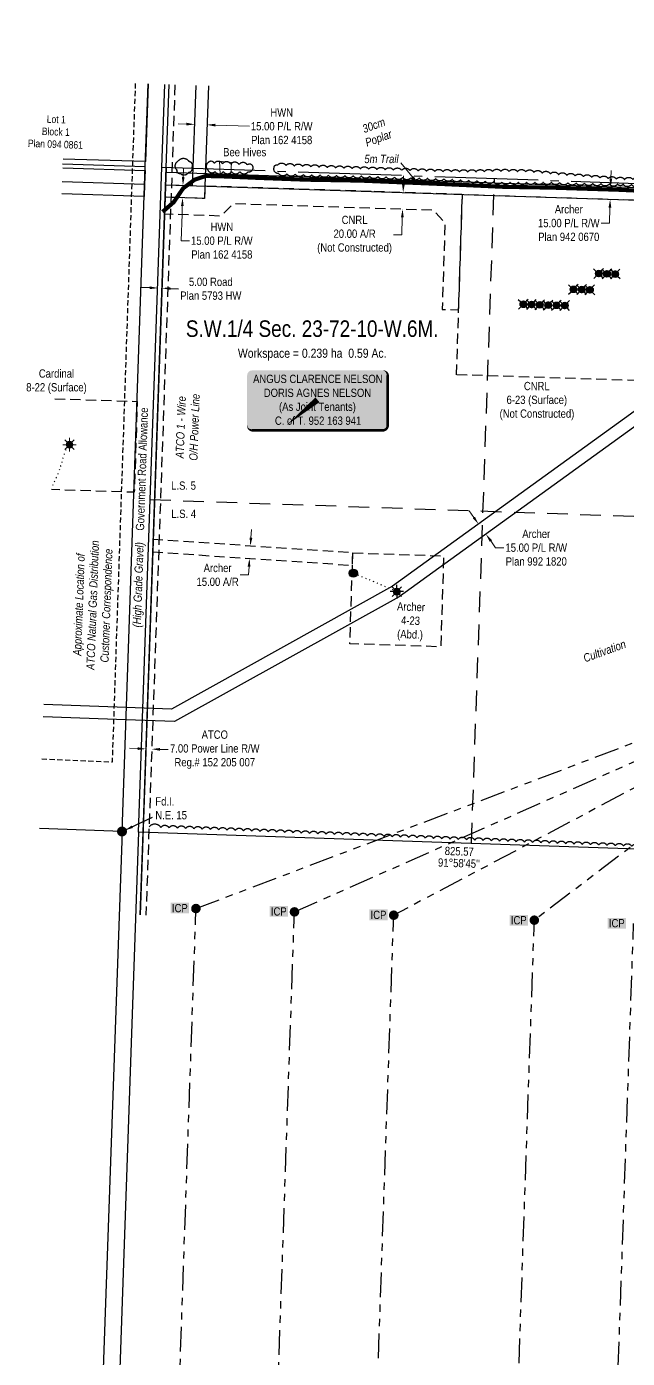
# Model space of a CAD drawing. Extents: x 344856 to 348912, y 6119551 to 6126406.
# Drawn here: x 345010 to 345737, y 6123935 to 6125545 of the extents above; entities that cross this region are included whole.
import ezdxf
from ezdxf.enums import TextEntityAlignment as Align

# ---------------------------------------------------------------- set-up
doc = ezdxf.new("R2010")
doc.units = 0
doc.header["$LTSCALE"] = 5
doc.header["$PDSIZE"] = 0.5
for name, pattern in [('0', [1, 1, 0]), ('foc-ACCESSROAD', [3.75, 2.5, -1.25]), ('foc-DOT', [1, 0.2, -0.8]), ('foc-DRILLPATH', [14.75, 6, -1.75, 1.75, -1.75, 1.75, -1.75]), ('foc-FLOWLINE', [3.75, 2.5, -1.25]), ('foc-LSD', [8, 5, -3]), ('foc-QUARTERLINE', [33, 25, -3, 2, -3]), ('UG_PIPE', [1.875, 1.25, -0.625])]:
    doc.linetypes.add(name, pattern=pattern)
doc.layers.get('Defpoints').update_dxf_attribs({"color": 9})
for name, color, linetype in [('AS-DRILL', 8, 'foc-DOT'), ('AS-DRILL-T', 8, 'Continuous'), ('AS-OWNER', 7, 'Continuous'), ('AS-PIPE-UG', 44, 'UG_PIPE'), ('AS-PIPE-UG-T', 44, 'Continuous'), ('AS-POWER', 104, 'foc-POWER'), ('AS-ROADS', 254, 'Continuous'), ('C-AR', 13, 'foc-ACCESSROAD'), ('C-SYMBOL', 7, 'Continuous'), ('C-WS', 13, 'foc-ACCESSROAD'), ('C-WS-S', 8, 'Continuous'), ('F-AR', 190, 'foc-ACCESSROAD'), ('F-RW', 190, 'Continuous'), ('F-VCE', 190, 'foc-FLOWLINE'), ('F-WS', 190, 'foc-ACCESSROAD'), ('F-WS-S', 8, 'Continuous'), ('L-AREAREQUIRED', 7, 'Continuous'), ('L-BD', 7, 'Continuous'), ('L-MON', 1, 'Continuous'), ('L-ROAD-T', 7, 'Continuous'), ('L-SEC', 7, 'Continuous'), ('L-SECQ', 8, 'foc-QUARTERLINE'), ('L-SECTION-LSD', 7, 'foc-LSD'), ('L-TITLEDB', 4, 'Continuous'), ('L-TITLEDB-T', 4, 'Continuous'), ('P-PDRILLPATH', 12, 'foc-DRILLPATH'), ('T-BUSH', 110, '0'), ('T-BUSH-T', 110, 'Continuous')]:
    doc.layers.add(name, color=color, linetype=linetype)
for name, color, linetype, lineweight in [('AS-GENERAL', 48, 'Continuous', 18), ('C-AR-T', 13, 'Continuous', 9), ('C-WS-T', 13, 'Continuous', 9), ('F-RW-T', 190, 'Continuous', 9), ('F-WS-T', 190, 'Continuous', 9), ('T-TEXT', 48, 'Continuous', 18)]:
    doc.layers.add(name, color=color, linetype=linetype, lineweight=lineweight)
doc.styles.add('100L', font='ARIALN.TTF', dxfattribs={"height": 11})
doc.styles.add('175L', font='ARIALN.TTF', dxfattribs={"height": 20})
doc.styles.add('80', font='ARIALN.TTF', dxfattribs={"height": 10})
doc.styles.add('80CG', font='ARIALN.TTF', dxfattribs={"height": 10})
doc.styles.add('80L', font='ARIALN.TTF', dxfattribs={"height": 10})
doc.styles.add('80LS', font='ARIALNI.TTF', dxfattribs={"height": 10})
doc.styles.add('foc-LtypeFont', font='ARIALN.TTF', dxfattribs={"height": 7.35})
doc.linetypes.add('foc-POWER', pattern='A,6,-1,["P",foc-LtypeFont,S=0.2,R=0,X=-0.625,Y=-0.75],-1.24,4', length=12.24)
doc.linetypes.add('foc-POWER-NOLINE', pattern='A,0,-4,["P",foc-LtypeFont,S=0.2,R=0,X=-0.625,Y=-0.75],-8.24', length=12.24)
doc.dimstyles.new('Compass 5 000', dxfattribs={"dimscale": 5, "dimtxt": 9, "dimasz": 2, "dimexe": 0.2, "dimexo": 0.0625, "dimgap": 0.5, "dimtad": 0, "dimtih": 1, "dimtoh": 1, "dimzin": 0, "dimdsep": 46, "dimtxsty": '80CG', "dimcen": 0.1, "dimse1": 1, "dimse2": 1, "dimclrd": 256, "dimclrt": 256, "dimaunit": 1, "dimadec": 4, "dimazin": 0, "dimtfac": 0.06, "dimtofl": 0, "dimtmove": 0, "dimatfit": 1, "dimfxl": 0.2, "dimtolj": 1, "dimtzin": 0, "dimlwd": -1, "dimarcsym": 0})

# ---------------------------------------------------------------- blocks, each defined once
blk = doc.blocks.new('fdia')
at = {"color": 255, "const_width": 1}
blk.add_lwpolyline([(-0.5, 0, 1), (0.5, 0, 1)], format="xyb", close=True, dxfattribs=at)
blk = doc.blocks.new('Fdiaa')
blk.add_blockref('fdia', (0, 0))
blk = doc.blocks.new('fdib')
at = {"color": 1, "const_width": 1.6}
blk.add_lwpolyline([(-0.4, 0, 1), (0.4, 0, 1)], format="xyb", close=True, dxfattribs=at)
at = {"color": 1}
blk.add_circle((0, 0), 0.8, dxfattribs=at)
blk = doc.blocks.new('Fdibb')
blk.add_blockref('fdib', (0, 0))
blk = doc.blocks.new('fdicc')
for name in ['Fdibb', 'Fdiaa']:
    blk.add_blockref(name, (0, 0))
blk = doc.blocks.new('FDI')
blk.add_blockref('fdicc', (0, 0))
blk = doc.blocks.new('*D439')
at = {"layer": 'Defpoints', "color": 0, "transparency": 16777216}
for p in [(345565.6, 6124931.1), (345511.9, 6124910.8), (345520.7, 6124898.7)]:
    blk.add_point(p, dxfattribs=at)
at = {"layer": 'F-RW-T', "transparency": 16777216}
for p, q in [((345550.9, 6124951.3), (345545.1, 6124959.4)), ((345571.4, 6124923), (345577.3, 6124914.9)), ((345577.3, 6124914.9), (345587.3, 6124914.9))]:
    blk.add_line(p, q, dxfattribs=at)
for points in [[(345552.3, 6124952.3), (345549.6, 6124950.4), (345556.8, 6124943.2)], [(345572.8, 6124923.9), (345570.1, 6124922), (345565.6, 6124931.1)]]:
    blk.add_solid(points, dxfattribs=at)
at = {"layer": 'F-RW-T', "transparency": 16777216, "insert": (345626.4, 6124914.9), "char_height": 10, "attachment_point": 5, "style": '80CG'}
blk.add_mtext('\\A1;Archer\\P15.00 P/L R/W\\PPlan 992 1820', dxfattribs=at)
blk = doc.blocks.new('*D440')
at = {"layer": 'Defpoints', "color": 0, "transparency": 16777216}
for p in [(345556.6, 6125341.1), (345557.1, 6125356.1), (345715.7, 6125335.9)]:
    blk.add_point(p, dxfattribs=at)
at = {"layer": 'F-RW-T', "transparency": 16777216}
for p, q in [((345716.6, 6125360.9), (345716.9, 6125370.9)), ((345715.4, 6125325.9), (345714.8, 6125307.2)), ((345714.8, 6125307.2), (345704.8, 6125307.2))]:
    blk.add_line(p, q, dxfattribs=at)
for points in [[(345714.9, 6125360.9), (345718.2, 6125360.8), (345716.2, 6125350.9)], [(345713.7, 6125325.9), (345717.1, 6125325.8), (345715.7, 6125335.9)]]:
    blk.add_solid(points, dxfattribs=at)
at = {"layer": 'F-RW-T', "transparency": 16777216, "insert": (345665.7, 6125307.2), "char_height": 10, "attachment_point": 5, "style": '80CG'}
blk.add_mtext('\\A1;Archer\\P15.00 P/L R/W\\PPlan 942 0670 ', dxfattribs=at)
blk = doc.blocks.new('*D441')
at = {"layer": 'Defpoints', "color": 0, "transparency": 16777216}
for p in [(345257.8, 6124918.5), (345256.8, 6124903.5), (345279.8, 6124902)]:
    blk.add_point(p, dxfattribs=at)
at = {"layer": 'F-RW-T', "transparency": 16777216}
for p, q in [((345281.5, 6124926.9), (345282.2, 6124936.9)), ((345279.2, 6124892), (345278.5, 6124882)), ((345278.5, 6124882), (345268.5, 6124882))]:
    blk.add_line(p, q, dxfattribs=at)
for points in [[(345279.9, 6124927), (345283.2, 6124926.8), (345280.8, 6124916.9)], [(345277.5, 6124892.1), (345280.8, 6124891.9), (345279.8, 6124902)]]:
    blk.add_solid(points, dxfattribs=at)
at = {"layer": 'F-RW-T', "transparency": 16777216, "insert": (345241.2, 6124882), "char_height": 10, "attachment_point": 5, "style": '80CG'}
blk.add_mtext('\\A1;Archer\\P15.00 A/R', dxfattribs=at)
blk = doc.blocks.new('*D442')
at = {"layer": 'Defpoints', "color": 0, "transparency": 16777216}
for p in [(345172.5, 6125183.9), (345179.5, 6125183.7), (345161.5, 6124671.5)]:
    blk.add_point(p, dxfattribs=at)
at = {"layer": 'F-RW-T', "transparency": 16777216}
for p, q in [((345144.5, 6124672.1), (345134.5, 6124672.5)), ((345171.5, 6124671.1), (345181.5, 6124670.8))]:
    blk.add_line(p, q, dxfattribs=at)
for points in [[(345144.5, 6124673.8), (345144.4, 6124670.4), (345154.5, 6124671.7)], [(345171.5, 6124672.8), (345171.4, 6124669.5), (345161.5, 6124671.5)]]:
    blk.add_solid(points, dxfattribs=at)
at = {"layer": 'F-RW-T', "transparency": 16777216, "insert": (345237.8, 6124670.8), "char_height": 10, "attachment_point": 5, "style": '80CG'}
blk.add_mtext('\\A1;ATCO\\P7.00 Power Line R/W\\PReg.# 152 205 007', dxfattribs=at)
blk = doc.blocks.new('GAS')
h = blk.add_hatch(color=255)
h.dxf.hatch_style = 1
edge = h.paths.add_edge_path()
edge.add_arc((0, 0), 0.9, 0, 360)
for p, q in [((-0.81, 0), (-1.62, 0)), ((-0.57, 0.57), (-1.14, 1.14)), ((0, 0.81), (0, 1.62)), ((0.57, 0.57), (1.14, 1.14)), ((1.62, 0), (0.81, 0)), ((-0.57, -0.57), (-1.14, -1.14)), ((0, -0.81), (0, -1.62)), ((1.14, -1.14), (0.57, -0.57))]:
    blk.add_line(p, q)
blk.add_circle((0, 0), 0.8)
blk = doc.blocks.new('WC2')
at = {"layer": 'C-WS-S'}
h = blk.add_hatch(color=255, dxfattribs=at)
h.dxf.hatch_style = 1
edge = h.paths.add_edge_path()
edge.add_arc((0, 0), 0.9, 0, 360)
at = {"layer": 'C-WS-S', "color": 13, "flags": 128}
for points in [[(-0.62, 0.5), (-1.23, 1.12)], [(0.52, 0.61), (1.13, 1.21)], [(-1.18, -1.18), (-0.56, -0.57)], [(1.16, -1.18), (0.56, -0.57)]]:
    blk.add_lwpolyline(points, dxfattribs=at)
at = {"layer": 'C-WS-S', "color": 13}
for radius in [0.8, 0.373]:
    blk.add_circle((0, 0), radius, dxfattribs=at)
blk = doc.blocks.new('*D435')
at = {"layer": 'C-AR-T', "transparency": 16777216}
for p, q in [((345465.8, 6125354.2), (345466.1, 6125364.2)), ((345464.5, 6125314.2), (345463.8, 6125292.9)), ((345463.8, 6125292.9), (345453.8, 6125292.9))]:
    blk.add_line(p, q, dxfattribs=at)
for points in [[(345464.1, 6125354.2), (345467.5, 6125354.1), (345465.5, 6125344.2)], [(345462.9, 6125314.3), (345466.2, 6125314.2), (345464.8, 6125324.2)]]:
    blk.add_solid(points, dxfattribs=at)
at = {"layer": 'Defpoints', "color": 0, "transparency": 16777216}
for p in [(345399.7, 6125346.3), (345465.5, 6125344.2), (345399, 6125326.4)]:
    blk.add_point(p, dxfattribs=at)
at = {"layer": 'C-AR-T', "transparency": 16777216, "insert": (345406.8, 6125292.9), "char_height": 10, "attachment_point": 5, "style": '80CG'}
blk.add_mtext('\\A1;CNRL\\P20.00 A/R\\P(Not Constructed)', dxfattribs=at)
blk = doc.blocks.new('*U434')
h = blk.add_hatch(color=59)
edge = h.paths.add_edge_path()
edge.add_line((-79, -37), (79, -37))
edge.add_arc((79, -31), 6, 270, 360)
edge.add_line((85, -31), (85, 29.5))
edge.add_arc((79, 29.5), 6, 0, 90)
edge.add_line((79, 35.5), (-79, 35.5))
edge.add_arc((-79, 29.5), 6, 90, 180)
edge.add_line((-85, 29.5), (-85, -31))
edge.add_arc((-79, -31), 6, 180, 270)
at = {"color": 1, "flags": 128}
blk.add_lwpolyline([(-79, -37, 3, 3, 0), (79, -37, 3, 3, 0.414214), (85, -31, 3, 3, 0), (85, 29.5, 3, 0, 0.414214), (79, 35.5, 0, 0, 0), (-79, 35.5, 0, 0, 0.414214), (-85, 29.5, 0, 0, 0), (-85, -31, 0, 3, 0.414214)], format="xyseb", close=True, dxfattribs=at)
blk.add_lwpolyline([(-38, -31.3, 0, 7.5, 0), (0, 0, 0, 0, 0)], format="xyseb", dxfattribs=at)
at = {"color": 1, "style": '80'}
blk.add_attdef('ENTER_TEXT_001', (-36, -5), '', height=10, dxfattribs=at)
blk = doc.blocks.new('*D436')
at = {"layer": 'Defpoints', "color": 0, "transparency": 16777216}
for p in [(345217.7, 6125544.6), (345232.7, 6125544.1), (345228.5, 6125426)]:
    blk.add_point(p, dxfattribs=at)
at = {"layer": 'F-RW-T', "transparency": 16777216}
for p, q in [((345203.6, 6125426.8), (345193.6, 6125427.2)), ((345238.5, 6125425.6), (345279.7, 6125424.2))]:
    blk.add_line(p, q, dxfattribs=at)
for points in [[(345203.6, 6125428.5), (345203.5, 6125425.2), (345213.5, 6125426.5)], [(345238.6, 6125427.3), (345238.5, 6125423.9), (345228.5, 6125426)]]:
    blk.add_solid(points, dxfattribs=at)
at = {"layer": 'F-RW-T', "transparency": 16777216, "insert": (345318.7, 6125424.2), "char_height": 10, "attachment_point": 5, "style": '80CG'}
blk.add_mtext('\\A1;HWN\\P15.00 P/L R/W\\PPlan 162 4158', dxfattribs=at)
blk = doc.blocks.new('*D437')
at = {"layer": 'Defpoints', "color": 0, "transparency": 16777216}
for p in [(345185.6, 6125353.2), (345185.1, 6125338.3), (345198.9, 6125337.8)]:
    blk.add_point(p, dxfattribs=at)
at = {"layer": 'F-RW-T', "transparency": 16777216}
for p, q in [((345199.7, 6125362.8), (345200, 6125372.8)), ((345198.5, 6125327.8), (345198.2, 6125317.8)), ((345197.2, 6125285.9), (345198.2, 6125317.8)), ((345207.2, 6125285.9), (345197.2, 6125285.9))]:
    blk.add_line(p, q, dxfattribs=at)
for points in [[(345198, 6125362.8), (345201.3, 6125362.7), (345199.3, 6125352.8)], [(345196.9, 6125327.9), (345200.2, 6125327.8), (345198.9, 6125337.8)]]:
    blk.add_solid(points, dxfattribs=at)
at = {"layer": 'F-RW-T', "transparency": 16777216, "insert": (345246.3, 6125285.9), "char_height": 10, "attachment_point": 5, "style": '80CG'}
blk.add_mtext('\\A1;HWN\\P15.00 P/L R/W\\PPlan 162 4158', dxfattribs=at)
blk = doc.blocks.new('*D438')
at = {"layer": 'Defpoints', "color": 0, "transparency": 16777216}
for p in [(345169.1, 6125228.7), (345164.5, 6125096.3), (345169.5, 6125096.1)]:
    blk.add_point(p, dxfattribs=at)
at = {"layer": 'L-TITLEDB-T', "transparency": 16777216}
for p, q in [((345159.1, 6125229), (345149.1, 6125229.4)), ((345184.1, 6125228.2), (345194.1, 6125227.8))]:
    blk.add_line(p, q, dxfattribs=at)
for points in [[(345159.2, 6125230.7), (345159.1, 6125227.4), (345169.1, 6125228.7)], [(345184.1, 6125229.8), (345184, 6125226.5), (345174.1, 6125228.5)]]:
    blk.add_solid(points, dxfattribs=at)
at = {"layer": 'L-TITLEDB-T', "transparency": 16777216, "insert": (345233, 6125227.8), "char_height": 10, "attachment_point": 5, "style": '80CG'}
blk.add_mtext('\\A1;5.00 Road\\PPlan 5793 HW', dxfattribs=at)
blk = doc.blocks.new('plbh')
at = {"layer": 'L-MON'}
h = blk.add_hatch(color=255, dxfattribs=at)
h.dxf.hatch_style = 1
edge = h.paths.add_edge_path()
edge.add_arc((0, 0), 1.16, 0, 360)
h = blk.add_hatch(color=256, dxfattribs=at)
h.dxf.hatch_style = 1
h.paths.add_polyline_path([(-0.96, 0, 1), (0.96, 0, 1)])
h.paths.add_polyline_path([(0.91, 0, -1), (-0.91, 0, -1)], flags=16)
h.paths.add_polyline_path([(0.45, 0, -1), (-0.45, 0, -1)], flags=0)
h = blk.add_hatch(color=256, dxfattribs=at)
h.dxf.hatch_style = 1
h.paths.add_polyline_path([(-0.45, 0, 1), (0.45, 0, 1)])
h.paths.add_polyline_path([(0.4, 0, -1), (-0.4, 0, -1)], flags=16)
at = {"layer": 'L-MON', "color": 240}
for radius in [0.96, 0.91, 0.45, 0.4]:
    blk.add_circle((0, 0), radius, dxfattribs=at)
blk = doc.blocks.new('BH-Existing')
at = {"layer": 'AS-DRILL-T'}
h = blk.add_hatch(color=256, dxfattribs=at)
h.dxf.hatch_style = 1
edge = h.paths.add_edge_path()
edge.add_arc((0, 0), 0.5, 0, 360)
blk.add_circle((0, 0), 0.5, dxfattribs=at)
blk = doc.blocks.new('ICP_text')
at = {"color": 14, "insert": (-10.8, -0.5), "char_height": 10, "attachment_point": 5, "style": '80L', "bg_fill": 1, "box_fill_scale": 1.15, "bg_fill_color": 255, "bg_fill_transparency": 0}
blk.add_mtext_dynamic_manual_height_columns('ICP', width=19.07, gutter_width=47.5, heights=[0], dxfattribs=at)

msp = doc.modelspace()

# ---------------------------------------------------------------- linework, layer by layer
at = {"layer": 'AS-DRILL'}
msp.add_line((345458.005, 6124861.897), (345405.328, 6124884.118), dxfattribs=at)
at = {"layer": 'AS-DRILL', "flags": 128}
msp.add_lwpolyline([(345062.092, 6125038.901), (345062.092, 6125038.901), (345062.063, 6125038.942), (345061.978, 6125039.085), (345061.947, 6125039.346), (345061.937, 6125039.627), (345061.713, 6125040.085), (345061.237, 6125040.792), (345061.09, 6125041.157), (345061.283, 6125041.531), (345061.612, 6125042.06), (345061.796, 6125042.193), (345061.939, 6125042.278), (345062.017, 6125042.506), (345061.995, 6125042.717), (345061.985, 6125042.727), (345061.965, 6125042.708), (345061.922, 6125042.649), (345061.743, 6125042.395), (345061.48, 6125042.014), (345061.214, 6125041.553), (345060.985, 6125041.021), (345060.743, 6125040.409), (345060.429, 6125039.73), (345060.093, 6125038.991), (345059.755, 6125038.172), (345059.355, 6125037.336), (345058.964, 6125036.459), (345058.572, 6125035.552), (345058.146, 6125034.526), (345057.664, 6125033.322), (345057.147, 6125031.98), (345056.618, 6125030.587), (345056.067, 6125029.146), (345055.574, 6125027.652), (345055.111, 6125026.147), (345054.687, 6125024.601), (345054.282, 6125023.024), (345053.824, 6125021.369), (345053.281, 6125019.587), (345052.696, 6125017.736), (345052.09, 6125015.866), (345051.442, 6125013.938), (345050.741, 6125011.891), (345050.003, 6125009.696), (345049.21, 6125007.332), (345048.323, 6125004.841), (345047.302, 6125002.255), (345046.169, 6124999.614), (345044.934, 6124996.915), (345043.573, 6124994.051), (345042.128, 6124991.09), (345040.631, 6124988.05), (345040.094, 6124986.981)], dxfattribs=at)
at = {"layer": 'AS-GENERAL', "flags": 128}
msp.add_lwpolyline([(345243.609, 6125381.878), (345244.216, 6125366.156), (345257.285, 6125366.387), (345257.973, 6125380.445), (345243.609, 6125381.878)], dxfattribs=at)
at = {"layer": 'AS-PIPE-UG', "flags": 128}
msp.add_lwpolyline([(345028.67, 6124659.69), (345114.137, 6124656.016), (345138.56, 6125375.96), (345142.087, 6125476.007)], dxfattribs=at)
at = {"layer": 'AS-POWER', "linetype": 'foc-POWER-NOLINE', "flags": 128}
msp.add_lwpolyline([(345147.703, 6124471.141), (345151.181, 6124571.034), (345179.163, 6125374.554)], dxfattribs=at)
at = {"layer": 'AS-ROADS', "const_width": 4.998, "flags": 128}
msp.add_lwpolyline([(345174.668, 6125320.749), (345188.191, 6125332.513), (345199.647, 6125349.359), (345213.352, 6125359.642), (345226.838, 6125364.149), (345246.747, 6125363.704), (345290.44, 6125361.848), (345348.992, 6125359.658), (345413.818, 6125358.569), (345513.656, 6125354.431), (345587.446, 6125351.02), (345645.069, 6125350.068), (345725.452, 6125347.511), (345792.217, 6125344.487), (345921.235, 6125340.931)], dxfattribs=at)
at = {"layer": 'C-AR', "flags": 128}
msp.add_lwpolyline([(345426.857, 6125345.438), (345225.945, 6125351.937), (345225.428, 6125336.98), (345177.908, 6125338.516), (345177.201, 6125318.534), (345245.156, 6125316.128), (345260.867, 6125330.831), (345501.499, 6125323.046), (345516, 6125307.576), (345512.615, 6125202.93), (345532.596, 6125202.284), (345537.111, 6125341.872)], close=True, dxfattribs=at)
at = {"layer": 'C-WS', "flags": 128}
msp.add_lwpolyline([(345530.059, 6125123.863), (345537.111, 6125341.872), (345803.849, 6125333.245), (345796.845, 6125116.686), (345794.921, 6125115.296), (345530.059, 6125123.863)], close=True, dxfattribs=at)
at = {"layer": 'F-AR', "flags": 128}
msp.add_lwpolyline([(345162.422, 6124909.846), (345404.15, 6124893.624), (345404.643, 6124908.618), (345163.426, 6124924.806)], close=True, dxfattribs=at)
at = {"layer": 'F-RW', "flags": 128}
for points in [[(345230.182, 6125472.988), (345225.947, 6125351.992), (345225.428, 6125336.98), (345177.943, 6125338.515), (345178.469, 6125353.51), (345210.953, 6125352.511), (345215.19, 6125473.502)], [(346226.481, 6125438.809), (346078.46, 6125313.353), (345986.7, 6125235.581), (345460.79, 6124855.586), (345189.185, 6124704.75), (345130.339, 6124706.802), (345030.494, 6124710.284)], [(346204.188, 6125439.573), (346068.764, 6125324.793), (345977.447, 6125247.397), (345452.73, 6124868.264), (345185.546, 6124719.883), (345130.861, 6124721.79), (345031.016, 6124725.272)], [(345054.008, 6125373.986), (345153.525, 6125370.713), (345152.954, 6125354.333)], [(345053.437, 6125357.585), (345152.954, 6125354.333), (345152.43, 6125339.328), (345052.914, 6125342.58)], [(345178.472, 6125353.57), (345178.955, 6125368.559), (346739.738, 6125318.075)], [(345178.061, 6125353.583), (346782.958, 6125301.675)]]:
    msp.add_lwpolyline(points, dxfattribs=at)
at = {"layer": 'F-VCE', "flags": 128}
msp.add_lwpolyline([(345189.631, 6125474.378), (345154.605, 6124470.903)], dxfattribs=at)
at = {"layer": 'F-WS', "flags": 128}
msp.add_lwpolyline([(345044.292, 6125094.985), (345144.135, 6125091.699), (345140.518, 6124981.808), (345040.465, 6124985.101)], dxfattribs=at)
msp.add_lwpolyline([(345404.643, 6124908.618), (345514.534, 6124905.001), (345510.917, 6124795.111), (345401.027, 6124798.728)], close=True, dxfattribs=at)
at = {"layer": 'L-SEC'}
for p, q in [((345153.695, 6125375.574), (345157.182, 6125475.49)), ((345173.796, 6125374.885), (345177.283, 6125474.801)), ((345125.643, 6124571.885), (345153.695, 6125375.574)), ((345145.743, 6124571.19), (345173.796, 6125374.885)), ((345125.643, 6124571.885), (345025.726, 6124575.339)), ((345125.643, 6124571.885), (345097.482, 6123767.905)), ((345145.743, 6124571.181), (345117.582, 6123767.201)), ((345950.524, 6124543.371), (345145.743, 6124571.19))]:
    msp.add_line(p, q, dxfattribs=at)
at = {"layer": 'L-SECQ'}
for p, q in [((345053.777, 6125378.999), (345153.695, 6125375.574)), ((345173.796, 6125374.885), (345978.168, 6125347.316))]:
    msp.add_line(p, q, dxfattribs=at)
at = {"layer": 'L-SECTION-LSD', "flags": 128}
for points in [[(345548.134, 6124557.28), (345575.982, 6125361.101)], [(345159.769, 6124973.038), (345964.346, 6124945.344)]]:
    msp.add_lwpolyline(points, dxfattribs=at)
at = {"layer": 'L-TITLEDB'}
for p, q in [((345179.164, 6125374.568), (345182.662, 6125474.617)), ((345179.163, 6125374.554), (345147.703, 6124471.141))]:
    msp.add_line(p, q, dxfattribs=at)
at = {"layer": 'L-TITLEDB', "flags": 128}
msp.add_lwpolyline([(345157.182, 6125475.49), (345153.903, 6125381.529), (345054.372, 6125384.45)], dxfattribs=at)
at = {"layer": 'P-PDRILLPATH', "flags": 128}
for points in [[(346078.592, 6124809.25), (345624.073, 6124464.733)], [(345215.071, 6124478.729), (346037.969, 6124790.657)], [(345334.072, 6124474.73), (346047.925, 6124790.295)], [(346057.946, 6124789.956), (345454.072, 6124470.732)], [(345053.062, 6119815.728), (345215.071, 6124478.729)], [(345173.063, 6119811.729), (345334.072, 6124474.73)], [(345293.063, 6119807.73), (345454.072, 6124470.732)], [(345463.064, 6119801.731), (345624.073, 6124464.733)], [(345583.064, 6119797.731), (345744.073, 6124460.734)]]:
    msp.add_lwpolyline(points, dxfattribs=at)
at = {"layer": 'T-BUSH', "flags": 128}
for points in [[(345192.802, 6125381.513, 0.52056705), (345191.756, 6125371.573, 0.52056705), (345196.172, 6125367.279, 0.52056705), (345206.072, 6125368.655, 0.52056705), (345210.477, 6125375.099, 0.52056705), (345206.942, 6125381.448, 0.52056705)], [(345230.193, 6125380.597, 0.52056705), (345229.335, 6125371.521, 0.52056705), (345238.119, 6125369.442, 0.52056705), (345248.114, 6125369.402, 0.52056705), (345258.109, 6125369.361, 0.52056705), (345268.105, 6125369.321, 0.52056705), (345278.1, 6125369.28, 0.52056705), (345284.136, 6125375.238, 0.52056705), (345277.155, 6125377.584, 0.52056705), (345267.17, 6125378.034, 0.52056705), (345257.185, 6125378.483, 0.52056705), (345247.2, 6125378.933, 0.52056705), (345237.23, 6125379.543, 0.52056705)], [(345724.667, 6125354.27, -0.52056705), (345714.675, 6125354.54, -0.52056705), (345704.684, 6125354.809, -0.52056705), (345694.692, 6125355.079, -0.52056705), (345684.7, 6125355.348, -0.52056705), (345674.708, 6125355.618, -0.52056705), (345664.716, 6125355.887, -0.52056705), (345654.725, 6125356.157, -0.52056705), (345644.733, 6125356.41, -0.52056705), (345634.737, 6125356.416, -0.52056705), (345624.742, 6125356.421, -0.52056705), (345614.746, 6125356.427, -0.52056705), (345604.751, 6125356.433, -0.52056705), (345594.755, 6125356.438, -0.52056705), (345584.766, 6125356.65, -0.52056705), (345574.786, 6125357.212, -0.52056705), (345564.807, 6125357.774, -0.52056705), (345554.827, 6125358.337, -0.52056705), (345544.847, 6125358.899, -0.52056705), (345534.868, 6125359.462, -0.52056705), (345524.888, 6125360.024, -0.52056705), (345514.909, 6125360.587, -0.52056705), (345504.92, 6125360.949, -0.52056705), (345494.931, 6125361.299, -0.52056705), (345484.941, 6125361.65, -0.52056705), (345474.952, 6125362.001, -0.52056705), (345464.963, 6125362.351, -0.52056705), (345454.973, 6125362.702, -0.52056705), (345444.984, 6125363.052, -0.52056705), (345434.995, 6125363.403, -0.52056705), (345425.006, 6125363.754, -0.52056705), (345415.016, 6125364.104, -0.52056705), (345405.024, 6125364.338, -0.52056705), (345395.031, 6125364.561, -0.52056705), (345385.038, 6125364.783, -0.52056705), (345375.045, 6125365.006, -0.52056705), (345365.052, 6125365.229, -0.52056705), (345355.059, 6125365.452, -0.52056705), (345345.071, 6125365.843, -0.52056705), (345335.084, 6125366.243, -0.52056705), (345325.096, 6125366.643, -0.52056705), (345315.109, 6125367.043, -0.52056705), (345309.428, 6125374.015, -0.52056705), (345313.926, 6125377.587, -0.52056705), (345323.895, 6125376.865, -0.52056705), (345333.87, 6125376.235, -0.52056705), (345343.854, 6125375.77, -0.52056705), (345353.839, 6125375.305, -0.52056705), (345363.824, 6125374.841, -0.52056705), (345373.808, 6125374.376, -0.52056705), (345383.793, 6125373.912, -0.52056705), (345393.782, 6125373.54, -0.52056705), (345403.77, 6125373.169, -0.52056705), (345413.759, 6125372.798, -0.52056705), (345423.747, 6125372.428, -0.52056705), (345433.736, 6125372.062, -0.52056705), (345443.726, 6125371.72, -0.52056705), (345453.715, 6125371.377, -0.52056705), (345463.705, 6125371.035, -0.52056705), (345473.694, 6125370.693, -0.52056705), (345483.684, 6125370.351, -0.52056705), (345493.673, 6125370.009, -0.52056705), (345503.663, 6125369.667, -0.52056705), (345513.653, 6125369.347, -0.52056705), (345523.648, 6125369.251, -0.52056705), (345533.643, 6125369.155, -0.52056705), (345543.638, 6125369.059, -0.52056705), (345553.632, 6125369.065, -0.52056705), (345563.624, 6125369.347, -0.52056705), (345573.615, 6125369.629, -0.52056705), (345583.607, 6125369.801, -0.52056705), (345593.601, 6125369.612, -0.52056705), (345603.594, 6125369.424, -0.52056705), (345613.588, 6125369.235, -0.52056705), (345623.557, 6125368.617, -0.52056705), (345633.507, 6125367.669, -0.52056705), (345643.458, 6125366.721, -0.52056705), (345653.415, 6125365.846, -0.52056705), (345663.378, 6125365.046, -0.52056705), (345673.341, 6125364.246, -0.52056705), (345683.305, 6125363.446, -0.52056705), (345693.268, 6125362.646, -0.52056705), (345703.232, 6125361.846, -0.52056705), (345713.198, 6125361.088, -0.52056705), (345723.169, 6125360.389, -0.52056705), (345733.142, 6125359.766, -0.52056705), (345743.136, 6125359.967, -0.52056705), (345753.112, 6125359.587, -0.52056705), (345763.078, 6125358.816, -0.52056705), (345773.044, 6125358.046, -0.52056705), (345781.876, 6125360.129, -0.52056705), (345787.353, 6125368.299, -0.52056705), (345796.768, 6125368.788, -0.52056705), (345803.804, 6125363.325, -0.52056705), (345808.447, 6125354.474, -0.52056705), (345801.432, 6125352.63, -0.52056705), (345791.437, 6125352.604, -0.52056705), (345781.444, 6125352.853, -0.52056705), (345771.452, 6125353.103, -0.52056705), (345761.46, 6125353.352, -0.52056705), (345751.467, 6125353.601, -0.52056705), (345741.475, 6125353.851, -0.52056705), (345731.483, 6125354.1, -0.52056705)]]:
    msp.add_lwpolyline(points, format="xyb", close=True, dxfattribs=at)
msp.add_lwpolyline([(345956.166, 6124663.592, 0.55363313), (345954.115, 6124651.452, 0.52056705), (345953.734, 6124641.464, 0.52056705), (345953.353, 6124631.476, 0.52056705), (345952.973, 6124621.488, 0.52056705), (345952.592, 6124611.5, 0.52056705), (345951.977, 6124601.524, 0.52056705), (345951.326, 6124591.549, 0.52056705), (345950.674, 6124581.575, 0.52056705), (345950.023, 6124571.601, 0.52056705), (345949.372, 6124561.627, 0.52056705), (345946.883, 6124551.957, 0.52056705), (345941.139, 6124546.385, 0.52056705), (345931.144, 6124546.333, 0.52056705), (345921.148, 6124546.28, 0.52056705), (345911.366, 6124548.236, 0.52056705), (345901.605, 6124550.385, 0.52056705), (345891.748, 6124551.574, 0.52056705), (345881.755, 6124551.374, 0.52056705), (345871.761, 6124551.173, 0.52056705), (345861.768, 6124550.972, 0.52056705), (345851.775, 6124550.771, 0.52056705), (345841.781, 6124550.57, 0.52056705), (345831.791, 6124550.833, 0.52056705), (345821.802, 6124551.177, 0.52056705), (345811.812, 6124551.522, 0.52056705), (345801.823, 6124551.866, 0.52056705), (345791.833, 6124552.211, 0.52056705), (345781.844, 6124552.555, 0.52056705), (345771.854, 6124552.899, 0.52056705), (345761.865, 6124553.244, 0.52056705), (345751.875, 6124553.588, 0.52056705), (345741.887, 6124553.981, 0.52056705), (345731.9, 6124554.381, 0.52056705), (345721.912, 6124554.78, 0.52056705), (345711.925, 6124555.18, 0.52056705), (345701.938, 6124555.579, 0.52056705), (345691.95, 6124555.979, 0.52056705), (345681.963, 6124556.378, 0.52056705), (345671.975, 6124556.778, 0.52056705), (345661.988, 6124557.177, 0.52056705), (345652, 6124557.577, 0.52056705), (345642.013, 6124557.976, 0.52056705), (345632.025, 6124558.376, 0.52056705), (345622.038, 6124558.775, 0.52056705), (345612.05, 6124559.175, 0.52056705), (345602.063, 6124559.574, 0.52056705), (345592.076, 6124559.974, 0.52056705), (345582.088, 6124560.373, 0.52056705), (345572.101, 6124560.773, 0.52056705), (345562.113, 6124561.172, 0.52056705), (345552.126, 6124561.572, 0.52056705), (345542.138, 6124561.971, 0.52056705), (345532.151, 6124562.371, 0.52056705), (345522.163, 6124562.77, 0.52056705), (345512.176, 6124563.17, 0.52056705), (345502.189, 6124563.569, 0.52056705), (345492.201, 6124563.969, 0.52056705), (345482.214, 6124564.368, 0.52056705), (345472.226, 6124564.768, 0.52056705), (345462.239, 6124565.167, 0.52056705), (345452.251, 6124565.567, 0.52056705), (345442.264, 6124565.966, 0.52056705), (345432.276, 6124566.366, 0.52056705), (345422.289, 6124566.765, 0.52056705), (345412.301, 6124567.165, 0.52056705), (345402.314, 6124567.565, 0.52056705), (345392.327, 6124567.964, 0.52056705), (345382.339, 6124568.364, 0.52056705), (345372.352, 6124568.763, 0.52056705), (345362.364, 6124569.163, 0.52056705), (345352.377, 6124569.562, 0.52056705), (345342.389, 6124569.962, 0.52056705), (345332.402, 6124570.361, 0.52056705), (345322.414, 6124570.761, 0.52056705), (345312.427, 6124571.16, 0.52056705), (345302.44, 6124571.56, 0.52056705), (345292.452, 6124571.959, 0.52056705), (345282.465, 6124572.359, 0.52056705), (345272.477, 6124572.758, 0.52056705), (345262.49, 6124573.158, 0.52056705), (345252.502, 6124573.557, 0.52056705), (345242.515, 6124573.957, 0.52056705), (345232.527, 6124574.356, 0.52056705), (345222.54, 6124574.756, 0.52056705), (345212.552, 6124575.155, 0.52056705), (345202.565, 6124575.555, 0.52056705), (345192.578, 6124575.954, 0.52056705), (345182.59, 6124576.354, 0.52056705), (345172.603, 6124576.753, 0.52056705), (345158.377, 6124577.322)], format="xyb", dxfattribs=at)

# ---------------------------------------------------------------- block references
at = {"xscale": 0.99976776, "yscale": 0.99976776, "zscale": 0.99976776}
for p in [(345206.343, 6124479.735), (345325.935, 6124475.704), (345446.48, 6124471.585), (345616.05, 6124465.087), (345734.546, 6124461.475)]:
    msp.add_blockref('ICP_text', p, dxfattribs=at)
at = {"layer": 'AS-DRILL-T', "xscale": 9.999999999999947, "yscale": 9.999999999999947, "zscale": 9.999999999999947}
msp.add_blockref('BH-Existing', (345405.328, 6124884.118), dxfattribs=at)
at = {"layer": 'AS-OWNER'}
ref = msp.add_blockref('*U434', (345361.889, 6125093.685), dxfattribs=dict(at, xscale=0.999543802024073, yscale=0.999543802024073, zscale=0.999543802024073))
ref.add_attrib('ENTER_TEXT_001', 'ANGUS CLARENCE NELSON', (345284.121, 6125113.935), dxfattribs={"layer": '0', "color": 1, "height": 9.99544, "style": '80'})
ref.add_attrib('ENTER_TEXT_002', 'DORIS AGNES NELSON', (345297.041, 6125097.099), dxfattribs={"layer": '0', "color": 1, "height": 9.99544, "style": '80'})
ref.add_attrib('ENTER_TEXT_003', '(As Joint Tenants)', (345315.43, 6125080.269), dxfattribs={"layer": '0', "color": 1, "height": 9.99544, "style": '80'})
ref.add_attrib('ENTER_TEXT_004', 'C. of T. 952 163 941', (345310.47, 6125063.433), dxfattribs={"layer": '0', "color": 1, "height": 9.99544, "style": '80'})
at = {"layer": 'C-WS-S'}
for p, xscale, yscale, zscale in [((345701.92, 6125246.224), 4.998838799999981, 4.998838799999981, 4.998838799999981), ((345711.911, 6125245.914), 4.998838799999981, 4.998838799999981, 4.998838799999981), ((345721.902, 6125245.603), 4.998838799999981, 4.998838799999981, 4.998838799999981), ((345671.356, 6125227.174), 4.998838799999981, 4.998838799999981, 4.998838799999981), ((345681.347, 6125226.864), 4.998838799999981, 4.998838799999981, 4.998838799999981), ((345691.337, 6125226.553), 4.998838799999981, 4.998838799999981, 4.998838799999981), ((345610.82, 6125209.056), 4.998838799999981, 4.998838799999981, 4.998838799999981), ((345620.811, 6125208.746), 4.998838799999981, 4.998838799999981, 4.998838799999981), ((345630.801, 6125208.435), 4.998838799999981, 4.998838799999981, 4.998838799999981), ((345640.792, 6125208.124), 4.99771901012038, 4.99771901012038, 4.99771901012038), ((345650.782, 6125207.814), 4.99771901012038, 4.99771901012038, 4.99771901012038), ((345660.773, 6125207.503), 4.99771901012038, 4.99771901012038, 4.99771901012038)]:
    msp.add_blockref('WC2', p, dxfattribs=dict(at, xscale=xscale, yscale=yscale, zscale=zscale))
at = {"layer": 'F-WS-S', "xscale": 4.998879949999997, "yscale": 4.998879949999997, "zscale": 4.998879949999997}
msp.add_blockref('GAS', (345457.947, 6124861.762), dxfattribs=at)
at = {"layer": 'F-WS-T', "xscale": 4.998838799999959, "yscale": 4.998838799999959, "zscale": 4.998838799999959}
msp.add_blockref('GAS', (345062.295, 6125039.388), dxfattribs=at)
at = {"layer": 'L-MON'}
for name, p, xscale, yscale, zscale in [('FDI', (345125.643, 6124571.885), 4.999999999999923, 4.999999999999923, 4.999999999999923), ('plbh', (345215.071, 6124478.729), 4.998838799999976, 4.998838799999976, 4.998838799999976), ('plbh', (345334.072, 6124474.73), 4.998838799999976, 4.998838799999976, 4.998838799999976), ('plbh', (345454.072, 6124470.732), 4.998838799999976, 4.998838799999976, 4.998838799999976), ('plbh', (345624.073, 6124464.733), 4.998838799999976, 4.998838799999976, 4.998838799999976)]:
    msp.add_blockref(name, p, dxfattribs=dict(at, xscale=xscale, yscale=yscale, zscale=zscale))

# ---------------------------------------------------------------- texts
at = {"layer": 'AS-PIPE-UG-T', "insert": (345068.477, 6124846.248), "char_height": 9.99544, "width": 156.98386, "attachment_point": 2, "rotation": 87.981172, "style": '80LS'}
msp.add_mtext('Approximate Location of ATCO Natural Gas Distribution\\PCustomer Correspondence', dxfattribs=at)
at = {"layer": 'AS-POWER', "linetype": 'foc-POWER-NOLINE', "insert": (345190.119, 6125020.28), "char_height": 9.99544, "attachment_point": 1, "rotation": 88.005517, "style": '80L'}
msp.add_mtext_dynamic_manual_height_columns('\\pi2.9456;{\\fArial Narrow|b0|i1|c0|p34;ATCO 1 - Wire\\P\\pi0.59338;O/H Power Line}', width=80.67299, gutter_width=50, heights=[0], dxfattribs=at)
at = {"layer": 'C-SYMBOL', "color": 3, "style": '175L'}
msp.add_text('S.W.1/4 Sec. 23-72-10-W.6M.', height=19.99088, dxfattribs=at).set_placement((345355.566, 6125163.651), align=Align.BOTTOM_CENTER)
at = {"layer": 'C-WS-T', "insert": (345581.653, 6125115.275), "char_height": 9.99329, "attachment_point": 1, "rotation": 0.000851, "style": '80L'}
msp.add_mtext_dynamic_manual_height_columns('\\pi29.805;CNRL\\P\\pi8.8606;6-23 (Surface)\\P\\pi0.41469;(Not Constructed)', width=89.78738, gutter_width=50, heights=[0], dxfattribs=at)
at = {"layer": 'F-WS-T', "insert": (345046.437, 6125115.609), "char_height": 9.99544, "attachment_point": 5, "style": '80'}
msp.add_mtext_dynamic_manual_height_columns('Cardinal\\P8-22 (Surface)', width=72.16687, gutter_width=45.032, heights=[0], dxfattribs=at)
at = {"layer": 'F-WS-T', "insert": (345474.359, 6124825.348), "char_height": 9.9954, "attachment_point": 5, "rotation": 357.964807, "style": '80'}
msp.add_mtext_dynamic_manual_height_columns('Archer\\P4-23\\P(Abd.)', width=49.66597, gutter_width=45.032, heights=[0], dxfattribs=at)
at = {"layer": 'L-AREAREQUIRED', "color": 5, "style": '100L'}
msp.add_text('Workspace = 0.239 ha  0.59 Ac.', height=10.99745, dxfattribs=at).set_placement((345355.566, 6125141.156), align=Align.BOTTOM_CENTER)
at = {"layer": 'L-BD', "style": '80L'}
for s, p in [('825.57', (345533.34, 6124547.94)), ("91°58'45''", (345532.848, 6124533.701))]:
    msp.add_text(s, height=9.9977, rotation=358.0202, dxfattribs=at).set_placement(p, align=Align.MIDDLE)
at = {"layer": 'L-MON', "insert": (345165.957, 6124613.296), "char_height": 9.9977, "attachment_point": 1, "style": '80L'}
msp.add_mtext_dynamic_manual_height_columns('Fd.I.\\PN.E. 15', width=36.97585, gutter_width=50, heights=[0], dxfattribs=at)
at = {"layer": 'L-ROAD-T', "style": '80L'}
msp.add_text('Government Road Allowance', height=9.99544, rotation=88.1149, dxfattribs=at).set_placement((345149.74, 6125009.95), align=Align.MIDDLE_CENTER)
at = {"layer": 'L-TITLEDB-T', "insert": (345045.648, 6125417.507), "char_height": 9.00226, "attachment_point": 5, "rotation": 357.964807, "style": '80'}
msp.add_mtext_dynamic_manual_height_columns('Lot 1\\PBlock 1\\PPlan 094 0861', width=91.17161, gutter_width=45.032, heights=[0], dxfattribs=at)
at = {"layer": 'T-BUSH-T', "insert": (345428.251, 6125430.125), "char_height": 9.99547, "width": 34.19091, "attachment_point": 2, "rotation": 20, "style": '80LS'}
msp.add_mtext('30cm Poplar', dxfattribs=at)
at = {"layer": 'T-TEXT', "style": '80LS'}
msp.add_text('(High Grade Gravel)', height=9.99544, rotation=88.1149, dxfattribs=at).set_placement((345145.137, 6124870.089), align=Align.MIDDLE_CENTER)
at = {"layer": 'T-TEXT', "attachment_point": 1, "style": '80L'}
for s, width, insert, char_height in [('Bee Hives', 51.86671, (345247.874, 6125397.96), 9.9954), ('{\\fArial Narrow|b0|i1|c0|p34;5m Trail}', 41.95539, (345418.583, 6125389.716), 9.99768)]:
    msp.add_mtext_dynamic_manual_height_columns(s, width=width, gutter_width=50, heights=[0], dxfattribs=dict(at, insert=insert, char_height=char_height))
at = {"layer": 'T-TEXT', "insert": (345708.958, 6124789.987), "char_height": 9.99552, "attachment_point": 5, "rotation": 20, "style": '80LS'}
msp.add_mtext('Cultivation', dxfattribs=at)

# ---------------------------------------------------------------- dimensions: what is measured, and where the dimension line sits
at = {"layer": 'C-AR-T'}
dim = msp.add_linear_dim(base=(345465.492, 6125344.189), p1=(345399.038, 6125326.361), p2=(345399.684, 6125346.317), angle=88.147476, text='CNRL\\P20.00 A/R\\P(Not Constructed)', dimstyle='Compass 5 000', dxfattribs=at)
dim.commit()
dim.dimension.update_dxf_attribs({"geometry": '*D435', "text_midpoint": (345406.825, 6125292.912), "dimtype": 161})
at = {"layer": 'F-RW-T', "color": 3}
dim = msp.add_linear_dim(base=(345228.536, 6125425.95), p1=(345217.682, 6125544.65), p2=(345232.672, 6125544.125), angle=357.995533, text='HWN\\P15.00 P/L R/W\\PPlan 162 4158', dimstyle='Compass 5 000', dxfattribs=at)
dim.commit()
dim.dimension.update_dxf_attribs({"geometry": '*D436', "text_midpoint": (345318.749, 6125424.161), "dimtype": 161})
dim = msp.add_linear_dim(base=(345198.866, 6125337.839), p1=(345185.629, 6125353.24), p2=(345185.145, 6125338.282), angle=268.147779, text='HWN\\P15.00 P/L R/W\\PPlan 162 4158', dimstyle='Compass 5 000', override={"dimtmove": 1}, dxfattribs=at)
dim.commit()
dim.dimension.update_dxf_attribs({"geometry": '*D437', "text_midpoint": (345210.157, 6125285.914), "dimtype": 161})
at = {"layer": 'F-RW-T'}
for base, p1, p2, angle, text, picture, middle in [((345715.733, 6125335.866), (345557.111, 6125356.104), (345556.618, 6125341.093), 268.118338, 'Archer\\P15.00 P/L R/W\\PPlan 942 0670 ', '*D440', (345665.705, 6125307.193)), ((345161.476, 6124671.5), (345172.536, 6125183.929), (345179.533, 6125183.682), 357.980835, 'ATCO\\P7.00 Power Line R/W\\PReg.# 152 205 007', '*D442', (345237.77, 6124670.795)), ((345279.842, 6124901.966), (345257.768, 6124918.475), (345256.764, 6124903.515), 266.1607, 'Archer\\P15.00 A/R', '*D441', (345241.221, 6124882.011))]:
    dim = msp.add_linear_dim(base=base, p1=p1, p2=p2, angle=angle, text=text, dimstyle='Compass 5 000', override={"dimtxt": 10}, dxfattribs=at)
    dim.commit()
    dim.dimension.update_dxf_attribs({"geometry": picture, "text_midpoint": middle, "dimtype": 161})
dim = msp.add_linear_dim(base=(345565.566, 6124931.079), p1=(345511.929, 6124910.821), p2=(345520.71, 6124898.668), angle=305.849902, text='Archer\\P15.00 P/L R/W\\PPlan 992 1820', dimstyle='Compass 5 000', dxfattribs=at)
dim.commit()
dim.dimension.update_dxf_attribs({"geometry": '*D439', "text_midpoint": (345626.365, 6124914.868), "dimtype": 161})
at = {"layer": 'L-TITLEDB-T'}
dim = msp.add_linear_dim(base=(345169.103, 6125228.695), p1=(345169.467, 6125096.092), p2=(345164.473, 6125096.266), angle=177.997574, text='5.00 Road\\PPlan 5793 HW', dimstyle='Compass 5 000', dxfattribs=at)
dim.commit()
dim.dimension.update_dxf_attribs({"geometry": '*D438', "text_midpoint": (345233.024, 6125227.821), "dimtype": 161})

# ---------------------------------------------------------------- leaders
at = {"layer": 'L-MON'}
msp.add_leader([(345129.111, 6124573.347), (345162.424, 6124589.246)], dimstyle='Compass 5 000', dxfattribs=at)
at = {"layer": 'T-TEXT'}
msp.add_leader([(345483.339, 6125355.247), (345462.741, 6125380.105)], dimstyle='Compass 5 000', dxfattribs=at)

# ---------------------------------------------------------------- next in the draw order: texts
at = {"layer": 'L-SECTION-LSD', "char_height": 9.99768, "attachment_point": 1, "style": '100L', "bg_fill": 3, "box_fill_scale": 1.5, "bg_fill_color": 256, "bg_fill_transparency": 0}
for s, width, insert in [('\\pi1.7652;L.S. 5', 30.40114, (345183.31, 6124994.952)), ('\\pi1.9926;L.S. 4', 30.53989, (345183.258, 6124960.852))]:
    msp.add_mtext_dynamic_manual_height_columns(s, width=width, gutter_width=55, heights=[0], dxfattribs=dict(at, insert=insert))

doc.saveas('drawing.dxf')
